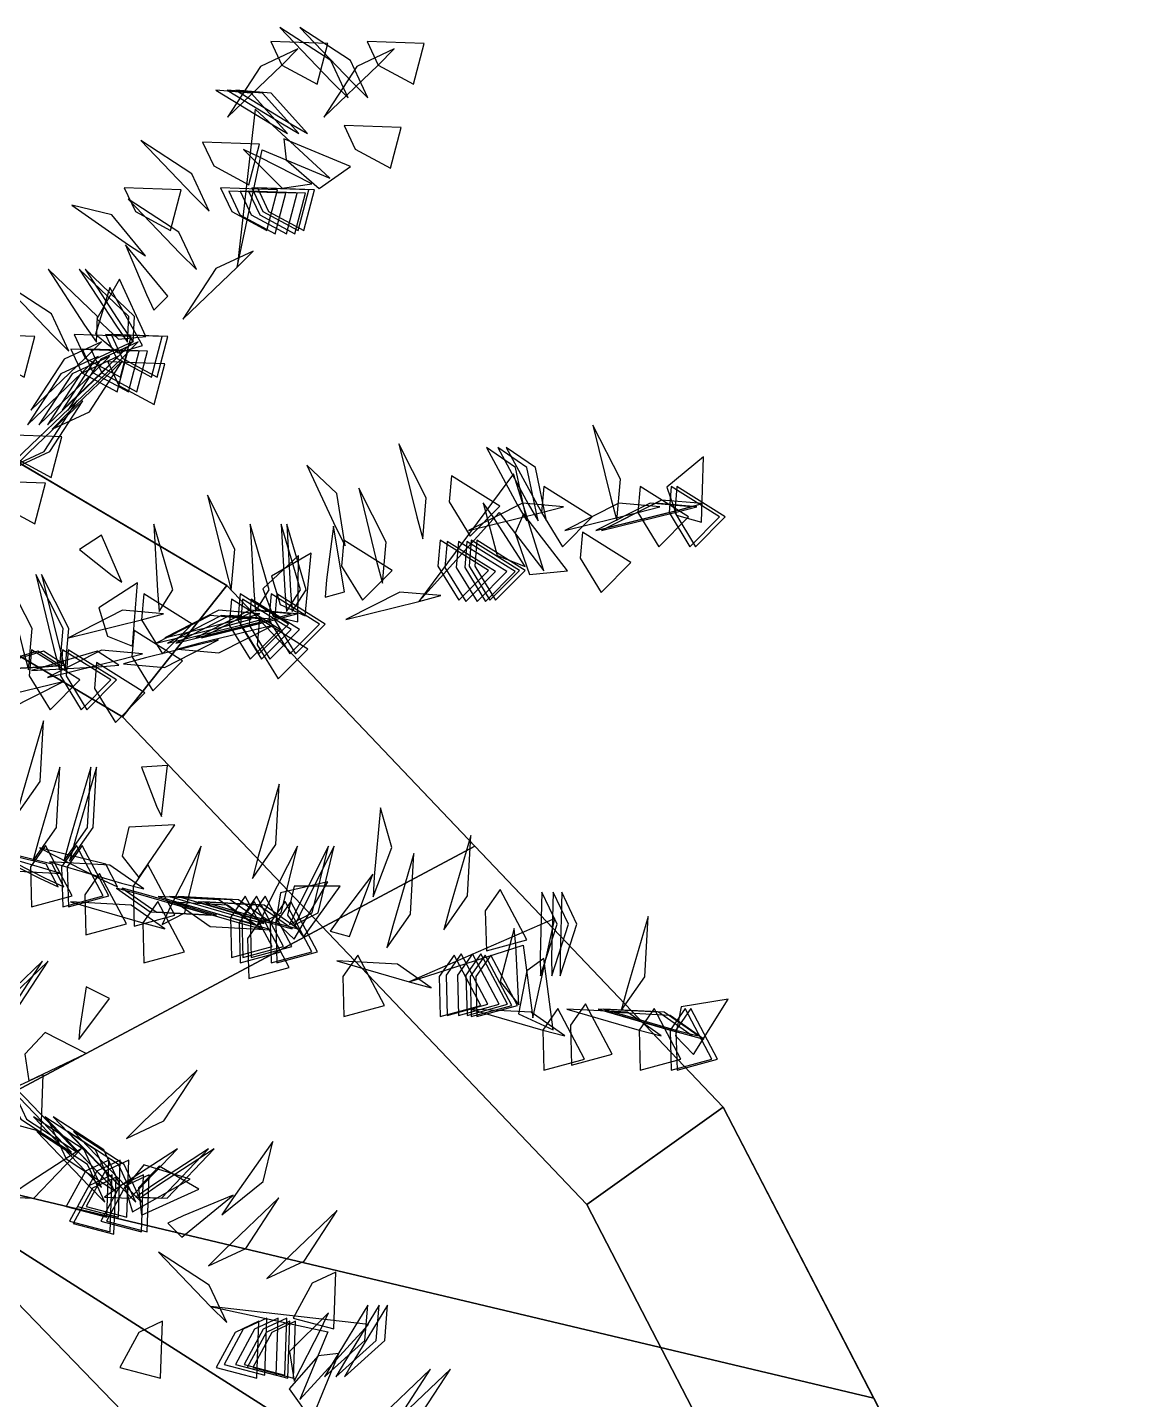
# Model space of a CAD drawing. Header units: millimetres. Extents: x 116.8 to 135.8, y -35.1 to -13.1.
# Drawn here: x 131.829 to 133.843, y -20.523 to -18.044 of the extents above; entities that cross this region are included whole.
import ezdxf

# ---------------------------------------------------------------- set-up
doc = ezdxf.new("R2010")
doc.units = ezdxf.units.MM
for name, color, linetype in [('foglie', 62, 'Continuous'), ('parete_interna', 7, 'Continuous'), ('prato', 83, 'Continuous'), ('RIVESTIMENTO', 33, 'Continuous')]:
    doc.layers.add(name, color=color, linetype=linetype)

msp = doc.modelspace()

# ---------------------------------------------------------------- linework, layer by layer
at = {"layer": 'foglie'}
for points in [[(132.3797, -18.1423, 3.5214), (132.4089, -18.1715, 3.5214), (132.3774, -18.1039, 3.4563), (132.2857, -18.0441, 3.5139)], [(132.4155, -18.1423, 3.6699), (132.4447, -18.1715, 3.6699), (132.4133, -18.1039, 3.6047), (132.3215, -18.0441, 3.6623)], [(132.2891, -18.1121, 2.6466), (132.3527, -18.1466, 2.6133), (132.372, -18.0731, 2.5072), (132.269, -18.0694, 2.6207)], [(132.4632, -18.1121, 2.1705), (132.5268, -18.1466, 2.1372), (132.5461, -18.0731, 2.0311), (132.4431, -18.0694, 2.1446)], [(132.2891, -18.1121, 2.6466), (132.3183, -18.0829, 2.6466), (132.2507, -18.1144, 2.5814), (132.1909, -18.2061, 2.639)], [(132.4632, -18.1121, 2.1705), (132.4924, -18.0829, 2.1705), (132.4248, -18.1144, 2.1053), (132.365, -18.2061, 2.1629)], [(132.2697, -18.2185, 3.2911), (132.2994, -18.2355, 3.2681), (132.2338, -18.1626, 3.255), (132.17, -18.1575, 3.361)], [(132.2902, -18.2185, 3.8082), (132.3199, -18.2355, 3.7852), (132.2542, -18.1626, 3.7721), (132.1905, -18.1575, 3.8781)], [(132.3056, -18.2185, 3.4396), (132.3353, -18.2355, 3.4166), (132.2696, -18.1626, 3.4035), (132.2059, -18.1575, 3.5095)], [(132.2081, -18.4775, 1.6814), (132.2536, -18.2653, 1.8324), (132.3759, -18.3163, 1.7509), (132.2408, -18.192, 1.7633)], [(132.4217, -18.2639, 1.6386), (132.4853, -18.2983, 1.6053), (132.5046, -18.2248, 1.4992), (132.4016, -18.2212, 1.6127)], [(132.2972, -18.2832, 1.8029), (132.3568, -18.3353, 1.7944), (132.4133, -18.2951, 1.6838), (132.293, -18.2455, 1.7648)], [(132.1285, -18.3468, 2.1838), (132.1577, -18.376, 2.1838), (132.1263, -18.3084, 2.1186), (132.0345, -18.2486, 2.1763)], [(132.1659, -18.294, 1.9654), (132.2295, -18.3285, 1.9322), (132.2488, -18.2549, 1.8261), (132.1458, -18.2513, 1.9396)], [(132.2478, -18.2777, 2.2499), (132.2196, -18.2646, 2.277), (132.2896, -18.3346, 2.277), (132.3431, -18.3265, 2.1657)], [(132.0244, -18.3768, 2.5103), (132.088, -18.4112, 2.477), (132.1073, -18.3377, 2.3709), (132.0044, -18.3341, 2.4844)], [(132.1985, -18.3768, 2.0342), (132.2621, -18.4112, 2.0009), (132.2814, -18.3377, 1.8948), (132.1785, -18.3341, 2.0083)], [(132.2133, -18.3824, 3.3718), (132.2769, -18.4169, 3.3385), (132.2962, -18.3434, 3.2324), (132.1933, -18.3398, 3.3459)], [(132.2338, -18.3824, 3.8888), (132.2974, -18.4169, 3.8556), (132.3167, -18.3434, 3.7495), (132.2137, -18.3398, 3.863)], [(132.2492, -18.3824, 3.5202), (132.3128, -18.4169, 3.487), (132.3321, -18.3434, 3.3809), (132.2291, -18.3398, 3.4944)], [(132.2549, -18.3768, 2.6997), (132.3184, -18.4112, 2.6664), (132.3377, -18.3377, 2.5603), (132.2348, -18.3341, 2.6738)], [(132.2651, -18.3768, 3.0529), (132.3287, -18.4112, 3.0197), (132.348, -18.3377, 2.9136), (132.245, -18.3341, 3.0271)], [(132.0117, -18.4367, 2.1509), (132.0424, -18.457, 2.1323), (131.9821, -18.3827, 2.1069), (131.9098, -18.365, 2.2058)], [(132.1055, -18.4523, 3.2102), (132.1347, -18.4815, 3.2102), (132.1032, -18.414, 3.145), (132.0115, -18.3541, 3.2026)], [(132.0444, -18.5269, 3.0255), (132.0575, -18.555, 3.0527), (132.083, -18.5295, 2.9605), (132.0067, -18.4367, 2.9307)], [(132.2081, -18.4775, 1.6814), (132.2373, -18.4483, 1.6814), (132.1697, -18.4798, 1.6162), (132.1099, -18.5715, 1.6738)], [(131.9327, -18.5819, 2.1298), (131.954, -18.6127, 2.147), (131.9561, -18.5664, 2.0595), (131.8668, -18.4809, 2.0664)], [(131.989, -18.5819, 2.7953), (132.0103, -18.6127, 2.8125), (132.0124, -18.5664, 2.725), (131.9231, -18.4809, 2.7319)], [(131.9992, -18.5819, 3.1485), (132.0206, -18.6127, 3.1657), (132.0226, -18.5664, 3.0783), (131.9334, -18.4809, 3.0852)], [(131.8752, -18.6001, 1.962), (131.9044, -18.6293, 1.962), (131.8729, -18.5618, 1.8968), (131.7812, -18.5019, 1.9544)], [(131.9935, -18.6319, 2.301), (132.0372, -18.6185, 2.2358), (131.9783, -18.5142, 2.1838), (131.9525, -18.5982, 2.3094)], [(131.9937, -18.6076, 2.0252), (132.043, -18.6023, 1.9629), (131.9958, -18.4989, 1.8987), (131.9547, -18.5707, 2.0277)], [(131.7598, -18.6414, 2.374), (131.8233, -18.6759, 2.3407), (131.8427, -18.6024, 2.2346), (131.7397, -18.5987, 2.3481)], [(131.9339, -18.6414, 1.8978), (131.963, -18.6123, 1.8978), (131.8955, -18.6437, 1.8327), (131.8357, -18.7354, 1.8903)], [(131.9902, -18.6414, 2.5634), (132.0194, -18.6123, 2.5634), (131.9518, -18.6437, 2.4982), (131.892, -18.7354, 2.5558)], [(132.0004, -18.6414, 2.9166), (132.0296, -18.6123, 2.9166), (131.9621, -18.6437, 2.8514), (131.9022, -18.7354, 2.909)], [(131.9339, -18.6414, 1.8978), (131.9974, -18.6759, 1.8646), (132.0168, -18.6024, 1.7585), (131.9138, -18.5987, 1.872)], [(131.9902, -18.6414, 2.5634), (132.0538, -18.6759, 2.5301), (132.0731, -18.6024, 2.424), (131.9701, -18.5987, 2.5375)], [(132.0004, -18.6414, 2.9166), (132.064, -18.6759, 2.8834), (132.0833, -18.6024, 2.7772), (131.9804, -18.5987, 2.8908)], [(131.9279, -18.6679, 3.2916), (131.9571, -18.6387, 3.2916), (131.8895, -18.6702, 3.2264), (131.8297, -18.7619, 3.284)], [(131.9484, -18.6679, 3.8086), (131.9775, -18.6387, 3.8086), (131.91, -18.6702, 3.7435), (131.8502, -18.7619, 3.8011)], [(131.9637, -18.6679, 3.44), (131.9929, -18.6387, 3.44), (131.9254, -18.6702, 3.3749), (131.8655, -18.7619, 3.4325)], [(131.9279, -18.6679, 3.2916), (131.9915, -18.7024, 3.2583), (132.0108, -18.6288, 3.1522), (131.9078, -18.6252, 3.2657)], [(131.9484, -18.6679, 3.8086), (132.0119, -18.7024, 3.7754), (132.0313, -18.6288, 3.6693), (131.9283, -18.6252, 3.7828)], [(131.9637, -18.6679, 3.44), (132.0273, -18.7024, 3.4068), (132.0466, -18.6288, 3.3007), (131.9437, -18.6252, 3.4142)], [(131.9032, -18.7407, 4.6107), (131.874, -18.7699, 4.6107), (131.9415, -18.7384, 4.5455), (132.0014, -18.6467, 4.6032)], [(131.9945, -18.6911, 1.7241), (132.0581, -18.7256, 1.6909), (132.0774, -18.652, 1.5847), (131.9744, -18.6484, 1.6983)], [(131.8211, -18.8126, 4.4574), (131.7919, -18.8417, 4.4574), (131.8595, -18.8103, 4.3922), (131.9193, -18.7185, 4.4498)], [(131.8313, -18.8126, 4.314), (131.8022, -18.8417, 4.314), (131.8697, -18.8103, 4.2489), (131.9295, -18.7185, 4.3065)], [(132.8838, -18.8949, 3.6699), (132.8945, -18.9347, 3.6699), (132.901, -18.8605, 3.6047), (132.8515, -18.7628, 3.6623)], [(131.8087, -18.8229, 1.9513), (131.8723, -18.8574, 1.918), (131.8916, -18.7838, 1.8119), (131.7886, -18.7802, 1.9255)], [(132.533, -18.9285, 2.1838), (132.5437, -18.9683, 2.1838), (132.5502, -18.8941, 2.1186), (132.5007, -18.7964, 2.1763)], [(132.7146, -18.9059, 3.2911), (132.7319, -18.9354, 3.2681), (132.7115, -18.8394, 3.255), (132.6588, -18.8032, 3.361)], [(132.7351, -18.9059, 3.8082), (132.7524, -18.9354, 3.7852), (132.7319, -18.8394, 3.7721), (132.6793, -18.8032, 3.8781)], [(132.7505, -18.9059, 3.4396), (132.7677, -18.9354, 3.4166), (132.7473, -18.8394, 3.4035), (132.6947, -18.8032, 3.5095)], [(132.3869, -18.9479, 2.1509), (132.4033, -18.9808, 2.1323), (132.3883, -18.8863, 2.1069), (132.3344, -18.8349, 2.2058)], [(133.0026, -18.9251, 3.6155), (133.0474, -18.9382, 3.551), (133.0514, -18.8201, 3.4954), (132.9848, -18.8748, 3.6222)], [(131.779, -18.9066, 1.7081), (131.8426, -18.9411, 1.6748), (131.8619, -18.8675, 1.5687), (131.7589, -18.8639, 1.6822)], [(132.5366, -19.0814, 1.6814), (132.6821, -18.9205, 1.8324), (132.7625, -19.0258, 1.7509), (132.7076, -18.8505, 1.7633)], [(132.5918, -18.9014, 1.9654), (132.6296, -18.9631, 1.9322), (132.6831, -18.909, 1.8261), (132.5957, -18.8544, 1.9396)], [(132.187, -19.0212, 1.962), (132.1977, -19.0611, 1.962), (132.2042, -18.9868, 1.8968), (132.1547, -18.8892, 1.9544)], [(132.4603, -19.0084, 3.2102), (132.471, -19.0482, 3.2102), (132.4775, -18.974, 3.145), (132.428, -18.8763, 3.2026)], [(132.7585, -18.9207, 2.6466), (132.7963, -18.9824, 2.6133), (132.8498, -18.9283, 2.5072), (132.7625, -18.8737, 2.6207)], [(132.9326, -18.9207, 2.1705), (132.9704, -18.9824, 2.1372), (133.0239, -18.9283, 2.0311), (132.9366, -18.8737, 2.1446)], [(132.989, -18.9207, 2.836), (133.0268, -18.9824, 2.8027), (133.0803, -18.9283, 2.6966), (132.9929, -18.8737, 2.8102)], [(132.9992, -18.9207, 3.1892), (133.037, -18.9824, 3.156), (133.0905, -18.9283, 3.0499), (133.0031, -18.8737, 3.1634)], [(132.7585, -18.9207, 2.6466), (132.7984, -18.91, 2.6466), (132.7241, -18.9035, 2.5814), (132.6265, -18.953, 2.639)], [(132.6708, -18.9283, 2.2499), (132.653, -18.9028, 2.277), (132.6786, -18.9985, 2.277), (132.729, -19.0181, 2.1657)], [(132.9326, -18.9207, 2.1705), (132.9725, -18.91, 2.1705), (132.8982, -18.9035, 2.1053), (132.8006, -18.953, 2.1629)], [(132.989, -18.9207, 2.836), (133.0288, -18.91, 2.836), (132.9546, -18.9035, 2.7708), (132.8569, -18.953, 2.8284)], [(132.9992, -18.9207, 3.1892), (133.039, -18.91, 3.1892), (132.9648, -18.9035, 3.124), (132.8671, -18.953, 3.1817)], [(133.0096, -18.9152, 3.6004), (133.0495, -18.9045, 3.6004), (132.9752, -18.898, 3.5352), (132.8776, -18.9475, 3.5928)], [(132.7109, -18.9577, 1.8029), (132.7365, -19.0326, 1.7944), (132.8055, -19.0261, 1.6838), (132.7261, -18.923, 1.7648)], [(131.9823, -19.0345, 1.745), (131.9999, -19.0465, 1.7096), (131.963, -18.9613, 1.7442), (131.9237, -18.9875, 1.8586)], [(132.0642, -19.0623, 2.6059), (132.0673, -19.0997, 2.6231), (132.0922, -19.0605, 2.5356), (132.0576, -18.9419, 2.5425)], [(132.2383, -19.0623, 2.1298), (132.2414, -19.0997, 2.147), (132.2663, -19.0605, 2.0595), (132.2317, -18.9419, 2.0664)], [(132.2946, -19.0623, 2.7953), (132.2977, -19.0997, 2.8125), (132.3226, -19.0605, 2.725), (132.2881, -18.9419, 2.7319)], [(132.3049, -19.0623, 3.1485), (132.3079, -19.0997, 3.1657), (132.3329, -19.0605, 3.0783), (132.2983, -18.9419, 3.0852)], [(132.3701, -19.0423, 3.0255), (132.3674, -19.0733, 3.0527), (132.4022, -19.0639, 2.9605), (132.3826, -18.9454, 2.9307)], [(132.8284, -19.0032, 1.6386), (132.8662, -19.0649, 1.6053), (132.9197, -19.0108, 1.4992), (132.8323, -18.9562, 1.6127)], [(132.397, -19.0176, 2.5103), (132.4348, -19.0792, 2.477), (132.4883, -19.0252, 2.3709), (132.401, -18.9706, 2.4844)], [(132.5711, -19.0176, 2.0342), (132.6089, -19.0792, 2.0009), (132.6624, -19.0252, 1.8948), (132.5751, -18.9706, 2.0083)], [(132.5838, -19.0197, 3.3718), (132.6217, -19.0813, 3.3385), (132.6751, -19.0273, 3.2324), (132.5878, -18.9727, 3.3459)], [(132.6043, -19.0197, 3.8888), (132.6421, -19.0813, 3.8556), (132.6956, -19.0273, 3.7495), (132.6083, -18.9727, 3.863)], [(132.6197, -19.0197, 3.5202), (132.6575, -19.0813, 3.487), (132.711, -19.0273, 3.3809), (132.6236, -18.9727, 3.4944)], [(132.6274, -19.0176, 2.6997), (132.6652, -19.0792, 2.6664), (132.7187, -19.0252, 2.5603), (132.6314, -18.9706, 2.6738)], [(132.6377, -19.0176, 3.0529), (132.6755, -19.0792, 3.0197), (132.729, -19.0252, 2.9136), (132.6416, -18.9706, 3.0271)], [(132.2735, -19.1079, 2.301), (132.318, -19.1181, 2.2358), (132.3192, -18.9984, 2.1838), (132.2548, -19.0582, 2.3094)], [(132.2859, -19.0869, 2.0252), (132.3312, -19.107, 1.9629), (132.342, -18.9939, 1.8987), (132.2705, -19.0354, 2.0277)], [(131.8204, -19.1647, 2.0261), (131.8311, -19.2046, 2.0261), (131.8376, -19.1304, 1.961), (131.7881, -19.0327, 2.0186)], [(131.8767, -19.1647, 2.6917), (131.8874, -19.2046, 2.6917), (131.8939, -19.1304, 2.6265), (131.8444, -19.0327, 2.6841)], [(131.887, -19.1647, 3.0449), (131.8976, -19.2046, 3.0449), (131.9042, -19.1304, 2.9797), (131.8546, -19.0327, 3.0373)], [(131.9742, -19.1441, 4.7094), (132.0193, -19.1621, 4.6464), (132.0282, -19.0475, 4.5846), (131.9581, -19.0929, 4.7131)], [(132.5366, -19.0814, 1.6814), (132.5764, -19.0707, 1.6814), (132.5022, -19.0642, 1.6162), (132.4045, -19.1137, 1.6738)], [(132.0355, -19.1145, 2.374), (132.0733, -19.1761, 2.3407), (132.1268, -19.1221, 2.2346), (132.0394, -19.0675, 2.3481)], [(132.1939, -19.1241, 3.2916), (132.2317, -19.1858, 3.2583), (132.2852, -19.1318, 3.1522), (132.1979, -19.0771, 3.2657)], [(132.2096, -19.1145, 1.8978), (132.2474, -19.1761, 1.8646), (132.3009, -19.1221, 1.7585), (132.2135, -19.0675, 1.872)], [(132.2144, -19.1241, 3.8086), (132.2522, -19.1858, 3.7754), (132.3057, -19.1318, 3.6693), (132.2183, -19.0771, 3.7828)], [(132.2298, -19.1241, 3.44), (132.2676, -19.1858, 3.4068), (132.3211, -19.1318, 3.3007), (132.2337, -19.0771, 3.4142)], [(132.2659, -19.1145, 2.5634), (132.3037, -19.1761, 2.5301), (132.3572, -19.1221, 2.424), (132.2699, -19.0675, 2.5375)], [(132.2761, -19.1145, 2.9166), (132.314, -19.1761, 2.8834), (132.3674, -19.1221, 2.7772), (132.2801, -19.0675, 2.8908)], [(132.0355, -19.1145, 2.374), (132.0753, -19.1038, 2.374), (132.0011, -19.0973, 2.3088), (131.9034, -19.1468, 2.3664)], [(132.1939, -19.1241, 3.2916), (132.2338, -19.1135, 3.2916), (132.1595, -19.1069, 3.2264), (132.0618, -19.1565, 3.284)], [(132.2096, -19.1145, 1.8978), (132.2494, -19.1038, 1.8978), (132.1752, -19.0973, 1.8327), (132.0775, -19.1468, 1.8903)], [(132.2144, -19.1241, 3.8086), (132.2542, -19.1135, 3.8086), (132.18, -19.1069, 3.7435), (132.0823, -19.1565, 3.8011)], [(132.2298, -19.1241, 3.44), (132.2696, -19.1135, 3.44), (132.1954, -19.1069, 3.3749), (132.0977, -19.1565, 3.4325)], [(132.2659, -19.1145, 2.5634), (132.3057, -19.1038, 2.5634), (132.2315, -19.0973, 2.4982), (132.1338, -19.1468, 2.5558)], [(132.2761, -19.1145, 2.9166), (132.316, -19.1038, 2.9166), (132.2418, -19.0973, 2.8514), (132.1441, -19.1468, 2.909)], [(132.2448, -19.1596, 1.7241), (132.2826, -19.2213, 1.6909), (132.3361, -19.1672, 1.5847), (132.2487, -19.1126, 1.6983)], [(132.018, -19.1809, 1.9513), (132.0558, -19.2425, 1.918), (132.1093, -19.1885, 1.8119), (132.022, -19.1339, 1.9255)], [(132.1409, -19.1569, 4.6107), (132.101, -19.1676, 4.6107), (132.1753, -19.1742, 4.5455), (132.2729, -19.1246, 4.6032)], [(132.0428, -19.1832, 4.314), (132.0029, -19.1939, 4.314), (132.0771, -19.2004, 4.2489), (132.1748, -19.1509, 4.3065)], [(131.8498, -19.1993, 4.5102), (131.8871, -19.1963, 4.4931), (131.848, -19.1713, 4.5805), (131.7294, -19.2059, 4.5736)], [(131.86, -19.1993, 4.3669), (131.8974, -19.1963, 4.3497), (131.8583, -19.1713, 4.4372), (131.7397, -19.2059, 4.4303)], [(131.8326, -19.2155, 2.2079), (131.8704, -19.2771, 2.1746), (131.9239, -19.2231, 2.0685), (131.8365, -19.1685, 2.182)], [(131.9573, -19.1993, 4.0341), (131.9947, -19.1963, 4.017), (131.9556, -19.1713, 4.1044), (131.8369, -19.2059, 4.0975)], [(131.9973, -19.1864, 4.6909), (132.0372, -19.1757, 4.6909), (131.963, -19.1692, 4.6257), (131.8653, -19.2187, 4.6833)], [(131.8889, -19.2155, 2.8734), (131.9267, -19.2771, 2.8402), (131.9802, -19.2231, 2.734), (131.8928, -19.1685, 2.8476)], [(131.8991, -19.2155, 3.2267), (131.9369, -19.2771, 3.1934), (131.9904, -19.2231, 3.0873), (131.9031, -19.1685, 3.2008)], [(131.9504, -19.2385, 1.7081), (131.9882, -19.3001, 1.6748), (132.0417, -19.2461, 1.5687), (131.9544, -19.1915, 1.6822)], [(131.7613, -19.2587, 3.8383), (131.7214, -19.2693, 3.8383), (131.7957, -19.2759, 3.7731), (131.8933, -19.2263, 3.8307)], [(131.8203, -19.4276, 1.7722), (131.8097, -19.4674, 1.7722), (131.8524, -19.4064, 1.707), (131.8584, -19.2971, 1.7647)], [(131.8496, -19.5109, 2.0261), (131.839, -19.5508, 2.0261), (131.8817, -19.4898, 1.961), (131.8877, -19.3804, 2.0186)], [(131.906, -19.5109, 2.6917), (131.8953, -19.5508, 2.6917), (131.938, -19.4898, 2.6265), (131.944, -19.3804, 2.6841)], [(131.9162, -19.5109, 3.0449), (131.9055, -19.5508, 3.0449), (131.9483, -19.4898, 2.9797), (131.9542, -19.3804, 3.0373)], [(132.0625, -19.4509, 1.745), (132.0717, -19.4701, 1.7096), (132.0824, -19.3779, 1.7442), (132.0353, -19.3809, 1.8586)], [(132.2464, -19.5418, 1.962), (132.2358, -19.5816, 1.962), (132.2785, -19.5206, 1.8968), (132.2845, -19.4112, 1.9544)], [(132.4562, -19.5783, 2.1509), (132.454, -19.615, 2.1323), (132.4882, -19.5256, 2.1069), (132.4673, -19.4541, 2.2058)], [(132.0007, -19.5417, 4.7094), (132.0308, -19.58, 4.6464), (132.0958, -19.4851, 4.5846), (132.0123, -19.4893, 4.7131)], [(132.5925, -19.6345, 2.1838), (132.5818, -19.6743, 2.1838), (132.6245, -19.6133, 2.1186), (132.6305, -19.504, 2.1763)], [(131.759, -19.5345, 3.8383), (131.7192, -19.5239, 3.8383), (131.7802, -19.5666, 3.7731), (131.8896, -19.5726, 3.8307)], [(131.8509, -19.5812, 4.5102), (131.8848, -19.5972, 4.4931), (131.8634, -19.5561, 4.5805), (131.7434, -19.5267, 4.5736)], [(131.8612, -19.5812, 4.3669), (131.8951, -19.5972, 4.3497), (131.8737, -19.5561, 4.4372), (131.7536, -19.5267, 4.4303)], [(131.8348, -19.561, 2.2079), (131.8367, -19.6332, 2.1746), (131.9101, -19.6132, 2.0685), (131.8617, -19.5222, 2.182)], [(131.9584, -19.5812, 4.0341), (131.9923, -19.5972, 4.017), (131.971, -19.5561, 4.1044), (131.8509, -19.5267, 4.0975)], [(131.8911, -19.561, 2.8734), (131.8931, -19.6332, 2.8402), (131.9664, -19.6132, 2.734), (131.9181, -19.5222, 2.8476)], [(131.9014, -19.561, 3.2267), (131.9033, -19.6332, 3.1934), (131.9766, -19.6132, 3.0873), (131.9283, -19.5222, 3.2008)], [(132.0887, -19.6311, 2.6059), (132.0726, -19.665, 2.6231), (132.1138, -19.6437, 2.5356), (132.1432, -19.5236, 2.5425)], [(132.2628, -19.6311, 2.1298), (132.2467, -19.665, 2.147), (132.2879, -19.6437, 2.0595), (132.3173, -19.5236, 2.0664)], [(132.3191, -19.6311, 2.7953), (132.3031, -19.665, 2.8125), (132.3442, -19.6437, 2.725), (132.3736, -19.5236, 2.7319)], [(132.3294, -19.6311, 3.1485), (132.3133, -19.665, 3.1657), (132.3545, -19.6437, 3.0783), (132.3838, -19.5236, 3.0852)], [(131.9996, -19.59, 4.6909), (132.0394, -19.6007, 4.6909), (131.9784, -19.5579, 4.6257), (131.8691, -19.552, 4.6833)], [(132.0202, -19.5956, 1.9513), (132.0222, -19.6678, 1.918), (132.0955, -19.6478, 1.8119), (132.0472, -19.5568, 1.9255)], [(132.4896, -19.6673, 3.2102), (132.4789, -19.7071, 3.2102), (132.5217, -19.6461, 3.145), (132.5276, -19.5368, 3.2026)], [(131.9329, -19.6116, 1.7081), (131.9348, -19.6839, 1.6748), (132.0082, -19.6639, 1.5687), (131.9598, -19.5729, 1.6822)], [(132.3945, -19.6516, 3.0255), (132.3766, -19.6771, 3.0527), (132.4115, -19.6864, 2.9605), (132.4537, -19.5739, 2.9307)], [(132.0303, -19.61, 4.4574), (131.9904, -19.5993, 4.4574), (132.0514, -19.6421, 4.3922), (132.1608, -19.648, 4.4498)], [(132.0405, -19.61, 4.314), (132.0007, -19.5993, 4.314), (132.0617, -19.6421, 4.2489), (132.171, -19.648, 4.3065)], [(132.278, -19.6601, 2.301), (132.3114, -19.6912, 2.2358), (132.3724, -19.5881, 2.1838), (132.2867, -19.6077, 2.3094)], [(132.2992, -19.6481, 2.0252), (132.3284, -19.6881, 1.9629), (132.3944, -19.5956, 1.8987), (132.3116, -19.5958, 2.0277)], [(132.6569, -19.6404, 1.9654), (132.6588, -19.7127, 1.9322), (132.7321, -19.6927, 1.8261), (132.6838, -19.6017, 1.9396)], [(132.7562, -19.7236, 3.2911), (132.7564, -19.7578, 3.2681), (132.7867, -19.6645, 3.255), (132.7592, -19.6068, 3.361)], [(132.7767, -19.7236, 3.8082), (132.7769, -19.7578, 3.7852), (132.8072, -19.6645, 3.7721), (132.7797, -19.6068, 3.8781)], [(132.7921, -19.7236, 3.4396), (132.7923, -19.7578, 3.4166), (132.8226, -19.6645, 3.4035), (132.7951, -19.6068, 3.5095)], [(132.0377, -19.662, 2.374), (132.0776, -19.6727, 2.374), (132.0166, -19.6299, 2.3088), (131.9072, -19.6239, 2.3664)], [(132.0377, -19.662, 2.374), (132.0397, -19.7343, 2.3407), (132.113, -19.7142, 2.2346), (132.0647, -19.6232, 2.3481)], [(132.1962, -19.6523, 3.2916), (132.236, -19.663, 3.2916), (132.175, -19.6202, 3.2264), (132.0656, -19.6142, 3.284)], [(132.2118, -19.662, 1.8978), (132.2517, -19.6727, 1.8978), (132.1907, -19.6299, 1.8327), (132.0813, -19.6239, 1.8903)], [(132.2166, -19.6523, 3.8086), (132.2565, -19.663, 3.8086), (132.1955, -19.6202, 3.7435), (132.0861, -19.6142, 3.8011)], [(132.1386, -19.6363, 4.6107), (132.0988, -19.6256, 4.6107), (132.1598, -19.6683, 4.5455), (132.2692, -19.6743, 4.6032)], [(132.232, -19.6523, 3.44), (132.2718, -19.663, 3.44), (132.2108, -19.6202, 3.3749), (132.1015, -19.6142, 3.4325)], [(132.2682, -19.662, 2.5634), (132.308, -19.6727, 2.5634), (132.247, -19.6299, 2.4982), (132.1376, -19.6239, 2.5558)], [(132.2784, -19.662, 2.9166), (132.3182, -19.6727, 2.9166), (132.2572, -19.6299, 2.8514), (132.1479, -19.6239, 2.909)], [(132.1962, -19.6523, 3.2916), (132.1981, -19.7246, 3.2583), (132.2714, -19.7045, 3.1522), (132.2231, -19.6136, 3.2657)], [(132.2118, -19.662, 1.8978), (132.2138, -19.7343, 1.8646), (132.2871, -19.7142, 1.7585), (132.2388, -19.6232, 1.872)], [(132.2166, -19.6523, 3.8086), (132.2186, -19.7246, 3.7754), (132.2919, -19.7045, 3.6693), (132.2436, -19.6136, 3.7828)], [(132.232, -19.6523, 3.44), (132.2339, -19.7246, 3.4068), (132.3073, -19.7045, 3.3007), (132.2589, -19.6136, 3.4142)], [(132.2682, -19.662, 2.5634), (132.2701, -19.7343, 2.5301), (132.3434, -19.7142, 2.424), (132.2951, -19.6232, 2.5375)], [(132.2784, -19.662, 2.9166), (132.2803, -19.7343, 2.8834), (132.3537, -19.7142, 2.7772), (132.3053, -19.6232, 2.8908)], [(132.2273, -19.6905, 1.7241), (132.2292, -19.7628, 1.6909), (132.3026, -19.7428, 1.5847), (132.2542, -19.6518, 1.6983)], [(132.5191, -19.7687, 1.6814), (132.7256, -19.7021, 1.8324), (132.7425, -19.8335, 1.7509), (132.7826, -19.6543, 1.7633)], [(132.9131, -19.7808, 3.6699), (132.9024, -19.8206, 3.6699), (132.9451, -19.7596, 3.6047), (132.9511, -19.6503, 3.6623)], [(132.7119, -19.7032, 2.2499), (132.7092, -19.6722, 2.277), (132.6836, -19.7679, 2.277), (132.7174, -19.8101, 2.1657)], [(131.7582, -19.8254, 2.6917), (131.729, -19.8545, 2.6917), (131.7966, -19.8231, 2.6265), (131.8564, -19.7313, 2.6841)], [(131.7684, -19.8254, 3.0449), (131.7393, -19.8545, 3.0449), (131.8068, -19.8231, 2.9797), (131.8666, -19.7313, 3.0373)], [(132.5191, -19.7687, 1.6814), (132.5589, -19.7794, 1.6814), (132.4979, -19.7366, 1.6162), (132.3886, -19.7307, 1.6738)], [(132.3992, -19.7588, 2.5103), (132.4012, -19.8311, 2.477), (132.4745, -19.8111, 2.3709), (132.4262, -19.7201, 2.4844)], [(132.5733, -19.7588, 2.0342), (132.5753, -19.8311, 2.0009), (132.6486, -19.8111, 1.8948), (132.6003, -19.7201, 2.0083)], [(132.5861, -19.7568, 3.3718), (132.588, -19.8291, 3.3385), (132.6613, -19.809, 3.2324), (132.613, -19.718, 3.3459)], [(132.6066, -19.7568, 3.8888), (132.6085, -19.8291, 3.8556), (132.6818, -19.809, 3.7495), (132.6335, -19.718, 3.863)], [(132.6219, -19.7568, 3.5202), (132.6239, -19.8291, 3.487), (132.6972, -19.809, 3.3809), (132.6489, -19.718, 3.4944)], [(132.6297, -19.7588, 2.6997), (132.6316, -19.8311, 2.6664), (132.7049, -19.8111, 2.5603), (132.6566, -19.7201, 2.6738)], [(132.6399, -19.7588, 3.0529), (132.6418, -19.8311, 3.0197), (132.7152, -19.8111, 2.9136), (132.6668, -19.7201, 3.0271)], [(132.7319, -19.7487, 1.8029), (132.7166, -19.8264, 1.7944), (132.7797, -19.8552, 1.6838), (132.7624, -19.7262, 1.7648)], [(131.9238, -19.8517, 1.745), (131.9222, -19.8729, 1.7096), (131.9775, -19.7984, 1.7442), (131.9352, -19.7774, 1.8586)], [(132.8109, -19.8469, 1.6386), (132.8128, -19.9192, 1.6053), (132.8862, -19.8991, 1.4992), (132.8378, -19.8082, 1.6127)], [(133.0008, -19.8663, 3.6155), (133.0331, -19.9001, 3.551), (133.0956, -19.7998, 3.4954), (133.0106, -19.8139, 3.6222)], [(132.7608, -19.8557, 2.6466), (132.8006, -19.8664, 2.6466), (132.7396, -19.8236, 2.5814), (132.6302, -19.8177, 2.639)], [(132.7608, -19.8557, 2.6466), (132.7627, -19.928, 2.6133), (132.836, -19.908, 2.5072), (132.7877, -19.817, 2.6207)], [(132.9349, -19.8557, 2.1705), (132.9747, -19.8664, 2.1705), (132.9137, -19.8236, 2.1053), (132.8043, -19.8177, 2.1629)], [(132.9912, -19.8557, 2.836), (133.031, -19.8664, 2.836), (132.97, -19.8236, 2.7708), (132.8607, -19.8177, 2.8284)], [(133.0014, -19.8557, 3.1892), (133.0413, -19.8664, 3.1892), (132.9803, -19.8236, 3.124), (132.8709, -19.8177, 3.1817)], [(133.0119, -19.8613, 3.6004), (133.0517, -19.8719, 3.6004), (132.9907, -19.8292, 3.5352), (132.8813, -19.8232, 3.5928)], [(132.9349, -19.8557, 2.1705), (132.9368, -19.928, 2.1372), (133.0101, -19.908, 2.0311), (132.9618, -19.817, 2.1446)], [(132.9912, -19.8557, 2.836), (132.9931, -19.928, 2.8027), (133.0665, -19.908, 2.6966), (133.0181, -19.817, 2.8102)], [(133.0014, -19.8557, 3.1892), (133.0034, -19.928, 3.156), (133.0767, -19.908, 3.0499), (133.0284, -19.817, 3.1634)], [(131.8248, -19.8994, 4.7094), (131.8318, -19.9476, 4.6464), (131.9355, -19.8979, 4.5846), (131.8611, -19.8599, 4.7131)], [(132.0376, -20.0223, 1.962), (132.0085, -20.0515, 1.962), (132.076, -20.02, 1.8968), (132.1358, -19.9283, 1.9544)], [(131.8149, -19.9558, 1.9513), (131.7804, -20.0194, 1.918), (131.8539, -20.0387, 1.8119), (131.8576, -19.9357, 1.9255)], [(131.815, -19.9784, 4.4574), (131.7858, -19.9492, 4.4574), (131.8172, -20.0168, 4.3922), (131.909, -20.0766, 4.4498)], [(131.8252, -19.9784, 4.314), (131.796, -19.9492, 4.314), (131.8275, -20.0168, 4.2489), (131.9192, -20.0766, 4.3065)], [(131.934, -20.1108, 3.2916), (131.9632, -20.14, 3.2916), (131.9317, -20.0724, 3.2264), (131.84, -20.0126, 3.284)], [(131.9545, -20.1108, 3.8086), (131.9837, -20.14, 3.8086), (131.9522, -20.0724, 3.7435), (131.8605, -20.0126, 3.8011)], [(131.897, -20.0502, 4.6107), (131.8679, -20.0211, 4.6107), (131.8993, -20.0886, 4.5455), (131.9911, -20.1484, 4.6032)], [(131.9699, -20.1108, 3.44), (131.999, -20.14, 3.44), (131.9676, -20.0724, 3.3749), (131.8759, -20.0126, 3.4325)], [(131.94, -20.1373, 1.8978), (131.9692, -20.1664, 1.8978), (131.9377, -20.0989, 1.8327), (131.846, -20.0391, 1.8903)], [(131.9963, -20.1373, 2.5634), (132.0255, -20.1664, 2.5634), (131.994, -20.0989, 2.4982), (131.9023, -20.0391, 2.5558)], [(132.0066, -20.1373, 2.9166), (132.0357, -20.1664, 2.9166), (132.0043, -20.0989, 2.8514), (131.9126, -20.0391, 2.909)], [(132.2011, -20.1588, 2.1509), (132.1808, -20.1895, 2.1323), (132.2551, -20.1292, 2.1069), (132.2727, -20.0568, 2.2058)], [(131.8255, -20.136, 2.6059), (131.7946, -20.1574, 2.6231), (131.841, -20.1594, 2.5356), (131.9264, -20.0702, 2.5425)], [(131.9996, -20.136, 2.1298), (131.9687, -20.1574, 2.147), (132.0151, -20.1594, 2.0595), (132.1005, -20.0702, 2.0664)], [(132.0559, -20.136, 2.7953), (132.025, -20.1574, 2.8125), (132.0714, -20.1594, 2.725), (132.1568, -20.0702, 2.7319)], [(132.0661, -20.136, 3.1485), (132.0353, -20.1574, 3.1657), (132.0816, -20.1594, 3.0783), (132.1671, -20.0702, 3.0852)], [(131.934, -20.1108, 3.2916), (131.8996, -20.1744, 3.2583), (131.9731, -20.1937, 3.1522), (131.9767, -20.0907, 3.2657)], [(131.9545, -20.1108, 3.8086), (131.92, -20.1744, 3.7754), (131.9936, -20.1937, 3.6693), (131.9972, -20.0907, 3.7828)], [(131.9699, -20.1108, 3.44), (131.9354, -20.1744, 3.4068), (132.0089, -20.1937, 3.3007), (132.0126, -20.0907, 3.4142)], [(132.0058, -20.1406, 2.301), (132.0192, -20.1842, 2.2358), (132.1235, -20.1254, 2.1838), (132.0395, -20.0995, 2.3094)], [(132.0302, -20.1408, 2.0252), (132.0354, -20.1901, 1.9629), (132.1388, -20.1429, 1.8987), (132.0671, -20.1017, 2.0277)], [(131.94, -20.1373, 1.8978), (131.9055, -20.2008, 1.8646), (131.9791, -20.2201, 1.7585), (131.9827, -20.1172, 1.872)], [(131.9467, -20.1415, 1.7241), (131.9122, -20.2051, 1.6909), (131.9857, -20.2244, 1.5847), (131.9894, -20.1215, 1.6983)], [(131.9963, -20.1373, 2.5634), (131.9619, -20.2008, 2.5301), (132.0354, -20.2201, 2.424), (132.039, -20.1172, 2.5375)], [(132.0066, -20.1373, 2.9166), (131.9721, -20.2008, 2.8834), (132.0456, -20.2201, 2.7772), (132.0493, -20.1172, 2.8908)], [(132.1109, -20.1915, 3.0255), (132.0828, -20.2046, 3.0527), (132.1083, -20.2301, 2.9605), (132.2011, -20.1538, 2.9307)], [(132.1854, -20.2526, 3.2102), (132.1563, -20.2817, 3.2102), (132.2238, -20.2503, 3.145), (132.2836, -20.1586, 3.2026)], [(132.2909, -20.2756, 2.1838), (132.2618, -20.3048, 2.1838), (132.3293, -20.2733, 2.1186), (132.3892, -20.1816, 2.1763)], [(132.1603, -20.3552, 1.6814), (132.1895, -20.3843, 1.6814), (132.158, -20.3168, 1.6162), (132.0663, -20.257, 1.6738)], [(132.3438, -20.313, 1.9654), (132.3093, -20.3765, 1.9322), (132.3828, -20.3958, 1.8261), (132.3865, -20.2929, 1.9396)], [(132.3834, -20.4526, 3.2911), (132.3665, -20.4823, 3.2681), (132.4394, -20.4167, 3.255), (132.4444, -20.3529, 3.361)], [(132.4039, -20.4526, 3.8082), (132.3869, -20.4823, 3.7852), (132.4598, -20.4167, 3.7721), (132.4649, -20.3529, 3.8781)], [(132.4193, -20.4526, 3.4396), (132.4023, -20.4823, 3.4166), (132.4752, -20.4167, 3.4035), (132.4803, -20.3529, 3.5095)], [(132.1603, -20.3552, 1.6814), (132.3724, -20.4007, 1.8324), (132.3214, -20.523, 1.7509), (132.4458, -20.3878, 1.7633)], [(132.2195, -20.3962, 3.3718), (132.185, -20.4598, 3.3385), (132.2585, -20.4791, 3.2324), (132.2622, -20.3762, 3.3459)], [(132.24, -20.3962, 3.8888), (132.2055, -20.4598, 3.8556), (132.279, -20.4791, 3.7495), (132.2826, -20.3762, 3.863)], [(132.2553, -20.3962, 3.5202), (132.2208, -20.4598, 3.487), (132.2944, -20.4791, 3.3809), (132.298, -20.3762, 3.4944)], [(132.3601, -20.3948, 2.2499), (132.3732, -20.3667, 2.277), (132.3032, -20.4367, 2.277), (132.3113, -20.4901, 2.1657)], [(132.0306, -20.4019, 2.5103), (131.9961, -20.4655, 2.477), (132.0696, -20.4848, 2.3709), (132.0733, -20.3818, 2.4844)], [(132.2047, -20.4019, 2.0342), (132.1702, -20.4655, 2.0009), (132.2437, -20.4848, 1.8948), (132.2474, -20.3818, 2.0083)], [(132.261, -20.4019, 2.6997), (132.2265, -20.4655, 2.6664), (132.3, -20.4848, 2.5603), (132.3037, -20.3818, 2.6738)], [(132.2712, -20.4019, 3.0529), (132.2368, -20.4655, 3.0197), (132.3103, -20.4848, 2.9136), (132.3139, -20.3818, 3.0271)], [(132.3546, -20.4443, 1.8029), (132.3025, -20.5039, 1.7944), (132.3427, -20.5604, 1.6838), (132.3923, -20.44, 1.7648)], [(132.4596, -20.5626, 3.5214), (132.4304, -20.5918, 3.5214), (132.498, -20.5603, 3.4563), (132.5578, -20.4686, 3.5139)], [(132.4954, -20.5626, 3.6699), (132.4663, -20.5918, 3.6699), (132.5338, -20.5603, 3.6047), (132.5937, -20.4686, 3.6623)]]:
    msp.add_3dface(points, dxfattribs=at)
at = {"layer": 'parete_interna'}
for points in [[(131.2204, -18.4807, 0.8), (131.0986, -18.7572, 0.8), (132.001, -19.2896, 0.8), (132.1894, -19.0524, 0.8)], [(132.1894, -19.0524, 0.8), (131.2204, -18.4807, 0.8), (131.2204, -18.4807, 0.5), (132.1894, -19.0524, 0.5)], [(131.0986, -18.7572, 0.5), (132.001, -19.2896, 0.5), (132.001, -19.2896, 0.8), (131.0986, -18.7572, 0.8)], [(132.1894, -19.0524, 0.8), (132.001, -19.2896, 0.8), (132.8402, -20.1708, 0.8), (133.087, -19.995, 0.8)], [(132.001, -19.2896, 0.5), (132.1894, -19.0524, 0.5), (132.1894, -19.0524, 0.8), (132.001, -19.2896, 0.8)], [(133.087, -19.995, 0.8), (132.1894, -19.0524, 0.8), (132.1894, -19.0524, 0.5), (133.087, -19.995, 0.5)], [(132.001, -19.2896, 0.5), (132.8402, -20.1708, 0.5), (132.8402, -20.1708, 0.8), (132.001, -19.2896, 0.8)], [(133.087, -19.995, 0.8), (132.8402, -20.1708, 0.8), (133.348, -21.1528, 0.8), (133.6309, -21.0467, 0.8)], [(132.8402, -20.1708, 0.5), (133.087, -19.995, 0.5), (133.087, -19.995, 0.8), (132.8402, -20.1708, 0.8)], [(133.6309, -21.0467, 0.8), (133.087, -19.995, 0.8), (133.087, -19.995, 0.5), (133.6309, -21.0467, 0.5)], [(132.8402, -20.1708, 0.5), (133.348, -21.1528, 0.5), (133.348, -21.1528, 0.8), (132.8402, -20.1708, 0.8)]]:
    msp.add_3dface(points, dxfattribs=at)
at = {"layer": 'prato'}
for points in [[(131.2204, -18.4807, -0.0183), (132.1894, -19.0524, -0.0183), (132.1894, -19.0524), (131.2204, -18.4807)], [(131.7049, -18.7666), (132.1894, -19.0524), (132.6382, -19.5237), (131.5656, -20.0948)], [(132.1894, -19.0524, -0.0183), (131.7049, -18.7666, -0.0183), (131.5656, -20.0948, -0.0183), (132.6382, -19.5237, -0.0183)], [(132.1894, -19.0524, -0.0183), (133.087, -19.995, -0.0183), (133.087, -19.995), (132.1894, -19.0524)], [(131.5656, -20.0948), (132.6382, -19.5237), (133.087, -19.995), (133.3589, -20.5208)], [(132.6382, -19.5237, -0.0183), (131.5656, -20.0948, -0.0183), (133.3589, -20.5208, -0.0183), (133.087, -19.995, -0.0183)], [(133.087, -19.995, -0.0183), (133.6309, -21.0467, -0.0183), (133.6309, -21.0467), (133.087, -19.995)], [(133.843, -22.45), (133.843, -22.9899), (131.343, -22.9899), (131.5656, -20.0948)], [(133.843, -22.9899, -0.0183), (133.843, -22.45, -0.0183), (131.5656, -20.0948, -0.0183), (131.343, -22.9899, -0.0183)], [(133.7369, -21.4784), (131.5656, -20.0948), (133.3589, -20.5208), (133.6309, -21.0467)], [(133.843, -21.9102), (133.843, -22.45), (131.5656, -20.0948), (133.7369, -21.4784)], [(133.843, -22.45, -0.0183), (133.843, -21.9102, -0.0183), (133.7369, -21.4784, -0.0183), (131.5656, -20.0948, -0.0183)], [(131.5656, -20.0948, -0.0183), (133.7369, -21.4784, -0.0183), (133.6309, -21.0467, -0.0183), (133.3589, -20.5208, -0.0183)]]:
    msp.add_3dface(points, dxfattribs=at)
at = {"layer": 'RIVESTIMENTO'}
for points in [[(131.2204, -18.4807, 0.5), (131.0986, -18.7572, 0.5), (132.001, -19.2896, 0.5), (132.1894, -19.0524, 0.5)], [(132.1894, -19.0524, 0.5), (131.2204, -18.4807, 0.5), (131.2204, -18.4807), (132.1894, -19.0524)], [(131.0986, -18.7572), (132.001, -19.2896), (132.001, -19.2896, 0.5), (131.0986, -18.7572, 0.5)], [(132.1894, -19.0524, 0.5), (132.001, -19.2896, 0.5), (132.8402, -20.1708, 0.5), (133.087, -19.995, 0.5)], [(132.1894, -19.0524), (132.001, -19.2896), (132.001, -19.2896, 0.5), (132.1894, -19.0524, 0.5)], [(133.087, -19.995, 0.5), (132.1894, -19.0524, 0.5), (132.1894, -19.0524), (133.087, -19.995)], [(132.001, -19.2896), (132.8402, -20.1708), (132.8402, -20.1708, 0.5), (132.001, -19.2896, 0.5)], [(133.087, -19.995, 0.5), (132.8402, -20.1708, 0.5), (133.348, -21.1528, 0.5), (133.6309, -21.0467, 0.5)], [(133.087, -19.995), (132.8402, -20.1708), (132.8402, -20.1708, 0.5), (133.087, -19.995, 0.5)], [(133.6309, -21.0467, 0.5), (133.087, -19.995, 0.5), (133.087, -19.995), (133.6309, -21.0467)], [(132.8402, -20.1708), (133.348, -21.1528), (133.348, -21.1528, 0.5), (132.8402, -20.1708, 0.5)]]:
    msp.add_3dface(points, dxfattribs=at)

doc.saveas('drawing.dxf')
